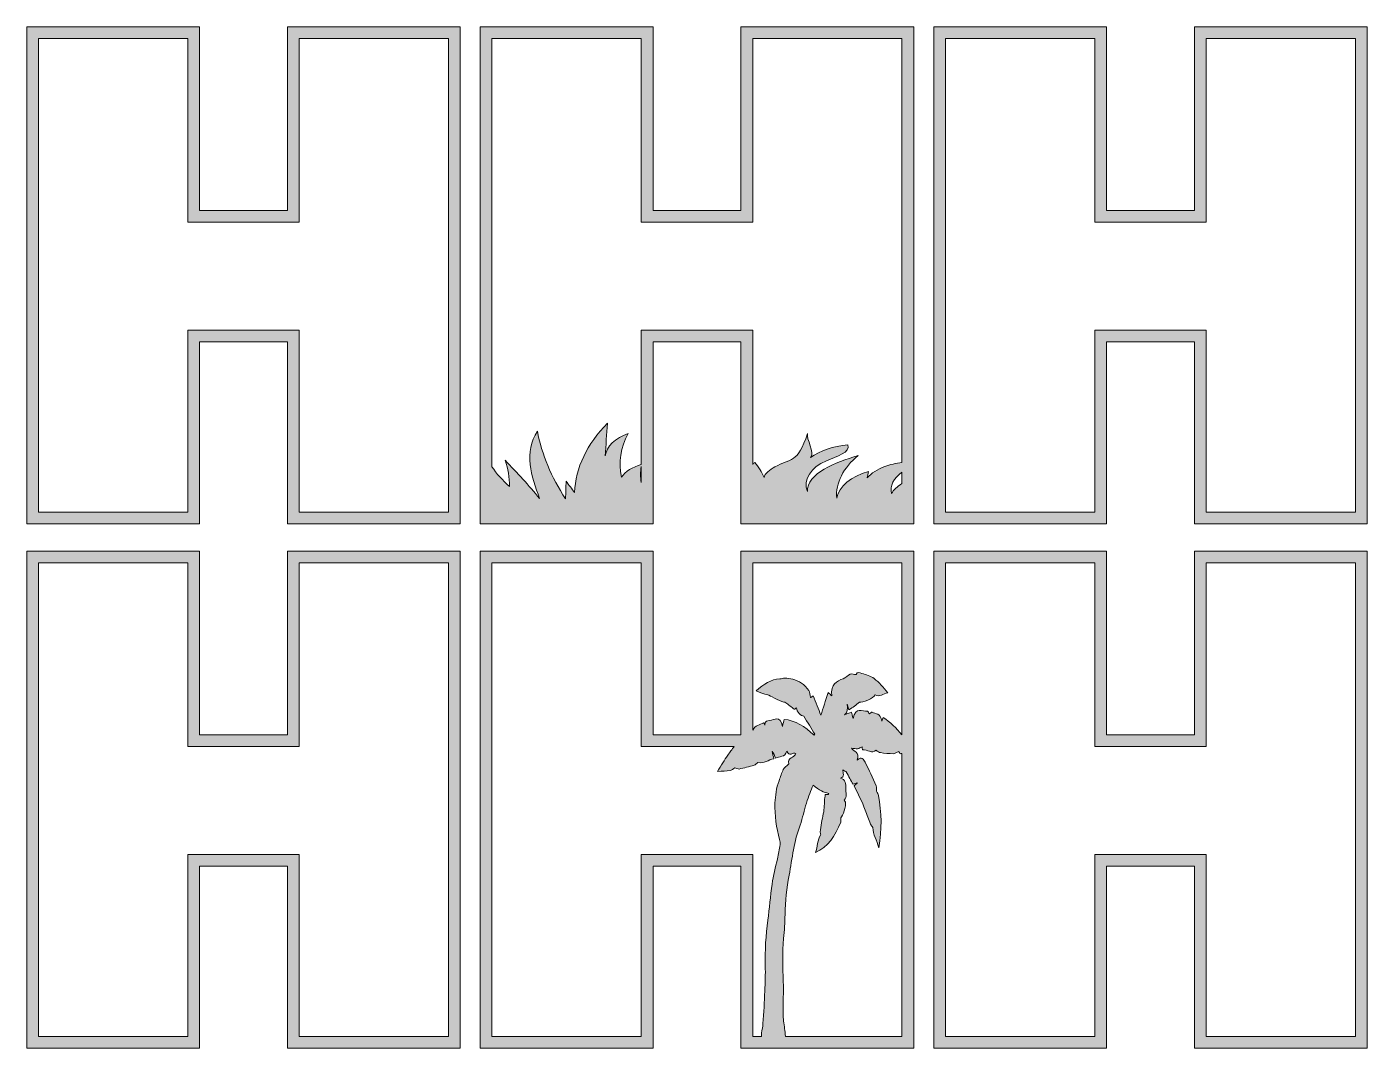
# Model space of a CAD drawing. Header units: millimetres. Extents: x 4 to 695, y -267 to -6.
# Drawn here: x 4.1 to 346.4, y -267 to -6 of the extents above; entities that cross this region are included whole.
import ezdxf

# ---------------------------------------------------------------- set-up
doc = ezdxf.new("R2010")
doc.units = ezdxf.units.MM
doc.header["$MEASUREMENT"] = 0
for name, color, linetype in [('Layer 10', 7, 'Continuous'), ('Layer 11', 7, 'Continuous'), ('Layer 12', 7, 'Continuous'), ('Layer 4', 7, 'Continuous'), ('Layer 5', 7, 'Continuous'), ('Layer 6', 7, 'Continuous')]:
    doc.layers.add(name, color=color, linetype=linetype)

msp = doc.modelspace()

# ---------------------------------------------------------------- hatches: boundary and pattern name
at = {"layer": 'Layer 10'}
h = msp.add_hatch(color=2, dxfattribs=at)
h.dxf.hatch_style = 2
h.paths.add_polyline_path([(346.36, -6.02), (302.24, -6.02), (302.24, -52.95), (279.78, -52.95), (279.78, -6.02), (235.65, -6.02), (235.65, -133.02), (279.78, -133.02), (279.78, -86.54), (302.24, -86.54), (302.24, -133.02), (346.36, -133.02)])
h.paths.add_polyline_path([(343.36, -9.02), (343.36, -130.02), (305.24, -130.02), (305.24, -86.54), (305.24, -83.54), (302.24, -83.54), (279.78, -83.54), (276.78, -83.54), (276.78, -86.54), (276.78, -130.02), (238.65, -130.02), (238.65, -9.02), (276.78, -9.02), (276.78, -52.95), (276.78, -55.95), (279.78, -55.95), (302.24, -55.95), (305.24, -55.95), (305.24, -52.95), (305.24, -9.02)])
at = {"layer": 'Layer 11'}
h = msp.add_hatch(color=1, dxfattribs=at)
h.dxf.hatch_style = 2
h.paths.add_polyline_path([(186.43, -6.02), (186.43, -52.95), (163.98, -52.95), (163.98, -6.02), (119.85, -6.02), (119.85, -133.02), (163.98, -133.02), (163.98, -86.54), (186.43, -86.54), (186.43, -133.02), (230.56, -133.02), (230.56, -6.02)])
edge = h.paths.add_edge_path()
edge.add_spline(control_points=[(227.56, -122.74), (226.34, -123.44), (225.39, -124.32), (224.88, -125.3), (224.35, -123.34), (225.5, -121.35), (227.56, -119.85), (227.56, -119.85), (227.56, -122.74), (227.56, -122.74)], knot_values=[0, 0, 0, 0, 1, 1, 1, 2, 2, 2, 3, 3, 3, 3], degree=3, periodic=1)
edge = h.paths.add_edge_path()
edge.add_spline(control_points=[(160.98, -122.46), (160.73, -121.11), (160.73, -119.75), (160.98, -118.4), (160.98, -118.4), (160.98, -122.46), (160.98, -122.46)], knot_values=[0, 0, 0, 0, 1, 1, 1, 2, 2, 2, 2], degree=3, periodic=1)
edge = h.paths.add_edge_path()
edge.add_spline(control_points=[(163.98, -83.54), (163.98, -83.54), (160.98, -83.54), (160.98, -83.54), (160.98, -83.54), (160.98, -86.54), (160.98, -86.54), (160.98, -86.54), (160.98, -117.86), (160.98, -117.86), (158.73, -118.47), (156.88, -119.64), (155.93, -121.07), (155.11, -117.34), (155.7, -113.5), (157.64, -109.94), (154.34, -111.07), (152.08, -113.31), (151.76, -115.67), (151.95, -112.89), (152.15, -110.11), (152.35, -107.33), (147.12, -112.6), (144.18, -118.77), (143.94, -125), (143.22, -124.04), (142.5, -123.08), (141.78, -122.12), (141.73, -123.61), (141.68, -125.11), (141.64, -126.61), (138.01, -121.1), (135.58, -115.26), (134.44, -109.33), (130.9, -114.72), (132.92, -120.85), (135, -126.54), (132.27, -123.21), (129.33, -119.96), (126.18, -116.78), (126.96, -118.96), (127.35, -121.2), (127.34, -123.43), (125.51, -121.89), (124, -120.2), (122.85, -118.42), (122.85, -118.42), (122.85, -9.02), (122.85, -9.02), (122.85, -9.02), (160.98, -9.02), (160.98, -9.02), (160.98, -9.02), (160.98, -52.95), (160.98, -52.95), (160.98, -52.95), (160.98, -55.95), (160.98, -55.95), (160.98, -55.95), (163.98, -55.95), (163.98, -55.95), (163.98, -55.95), (186.43, -55.95), (186.43, -55.95), (186.43, -55.95), (189.43, -55.95), (189.43, -55.95), (189.43, -55.95), (189.43, -52.95), (189.43, -52.95), (189.43, -52.95), (189.43, -9.02), (189.43, -9.02), (189.43, -9.02), (227.56, -9.02), (227.56, -9.02), (227.56, -9.02), (227.56, -117.33), (227.56, -117.33), (226.02, -117.53), (224.53, -117.87), (223.15, -118.37), (221.29, -119.04), (219.72, -120.08), (218.69, -121.27), (218.78, -120.74), (218.87, -120.21), (218.97, -119.67), (214.62, -120.82), (211.41, -123.53), (210.89, -126.49), (210.56, -122.58), (212.56, -118.62), (216.4, -115.55), (213.32, -116.54), (210.19, -117.54), (207.67, -119.03), (205.15, -120.52), (203.28, -122.58), (203.39, -124.76), (202.24, -121.84), (204.29, -118.53), (208.27, -116.88), (210.8, -115.83), (214.55, -114.69), (213.71, -112.85), (210.06, -113.12), (206.6, -114.29), (204.22, -116.06), (205.46, -114.81), (203, -111.36), (203.42, -109.91), (201, -117.66), (198.99, -116.28), (195.12, -118.44), (193.83, -119.17), (192.45, -120.18), (192.32, -121.17), (191.79, -119.83), (191, -118.52), (189.97, -117.3), (189.78, -117.48), (189.6, -117.66), (189.43, -117.84), (189.43, -117.84), (189.43, -86.54), (189.43, -86.54), (189.43, -86.54), (189.43, -83.54), (189.43, -83.54), (189.43, -83.54), (186.43, -83.54), (186.43, -83.54), (186.43, -83.54), (163.98, -83.54), (163.98, -83.54)], knot_values=[0, 0, 0, 0, 1, 1, 1, 2, 2, 2, 3, 3, 3, 4, 4, 4, 5, 5, 5, 6, 6, 6, 7, 7, 7, 8, 8, 8, 9, 9, 9, 10, 10, 10, 11, 11, 11, 12, 12, 12, 13, 13, 13, 14, 14, 14, 15, 15, 15, 16, 16, 16, 17, 17, 17, 18, 18, 18, 19, 19, 19, 20, 20, 20, 21, 21, 21, 22, 22, 22, 23, 23, 23, 24, 24, 24, 25, 25, 25, 26, 26, 26, 27, 27, 27, 28, 28, 28, 29, 29, 29, 30, 30, 30, 31, 31, 31, 32, 32, 32, 33, 33, 33, 34, 34, 34, 35, 35, 35, 36, 36, 36, 37, 37, 37, 38, 38, 38, 39, 39, 39, 40, 40, 40, 41, 41, 41, 42, 42, 42, 43, 43, 43, 44, 44, 44, 45, 45, 45, 45], degree=3, periodic=1)
at = {"layer": 'Layer 12'}
h = msp.add_hatch(color=2, dxfattribs=at)
h.dxf.hatch_style = 2
h.paths.add_polyline_path([(114.76, -6.02), (70.63, -6.02), (70.63, -52.95), (48.18, -52.95), (48.18, -6.02), (4.05, -6.02), (4.05, -133.02), (48.18, -133.02), (48.18, -86.54), (70.63, -86.54), (70.63, -133.02), (114.76, -133.02)])
h.paths.add_polyline_path([(111.76, -9.02), (111.76, -130.02), (73.63, -130.02), (73.63, -86.54), (73.63, -83.54), (70.63, -83.54), (48.18, -83.54), (45.18, -83.54), (45.18, -86.54), (45.18, -130.02), (7.05, -130.02), (7.05, -9.02), (45.18, -9.02), (45.18, -52.95), (45.18, -55.95), (48.18, -55.95), (70.63, -55.95), (73.63, -55.95), (73.63, -52.95), (73.63, -9.02)])
at = {"layer": 'Layer 4'}
h = msp.add_hatch(color=2, dxfattribs=at)
h.dxf.hatch_style = 2
h.paths.add_polyline_path([(346.36, -139.98), (302.24, -139.98), (302.24, -186.92), (279.78, -186.92), (279.78, -139.98), (235.65, -139.98), (235.65, -266.98), (279.78, -266.98), (279.78, -220.5), (302.24, -220.5), (302.24, -266.98), (346.36, -266.98)])
h.paths.add_polyline_path([(343.36, -142.98), (343.36, -263.98), (305.24, -263.98), (305.24, -220.5), (305.24, -217.5), (302.24, -217.5), (279.78, -217.5), (276.78, -217.5), (276.78, -220.5), (276.78, -263.98), (238.65, -263.98), (238.65, -142.98), (276.78, -142.98), (276.78, -186.92), (276.78, -189.92), (279.78, -189.92), (302.24, -189.92), (305.24, -189.92), (305.24, -186.92), (305.24, -142.98)])
at = {"layer": 'Layer 5'}
h = msp.add_hatch(color=1, dxfattribs=at)
h.dxf.hatch_style = 2
h.paths.add_polyline_path([(186.43, -139.98), (186.43, -186.92), (163.98, -186.92), (163.98, -139.98), (119.85, -139.98), (119.85, -266.98), (163.98, -266.98), (163.98, -220.5), (186.43, -220.5), (186.43, -266.98), (230.56, -266.98), (230.56, -139.98)])
edge = h.paths.add_edge_path()
edge.add_spline(control_points=[(196.46, -214.97), (196.26, -216.19), (195.98, -217.38), (195.73, -218.58), (195.27, -220.74), (194.7, -222.87), (194.38, -225.07), (193.93, -228.12), (193.7, -231.23), (193.32, -234.31), (192.84, -238.16), (192.49, -242.01), (192.63, -245.93), (192.71, -248.07), (192.62, -250.23), (192.53, -252.37), (192.42, -255.14), (192.24, -257.9), (192.06, -260.65), (192, -261.48), (191.82, -262.29), (191.7, -263.11), (191.64, -263.46), (191.64, -263.75), (191.7, -263.98), (191.7, -263.98), (189.43, -263.98), (189.43, -263.98), (189.43, -263.98), (189.43, -217.5), (189.43, -217.5), (189.43, -217.5), (160.98, -217.5), (160.98, -217.5), (160.98, -217.5), (160.98, -263.98), (160.98, -263.98), (160.98, -263.98), (122.85, -263.98), (122.85, -263.98), (122.85, -263.98), (122.85, -142.98), (122.85, -142.98), (122.85, -142.98), (160.98, -142.98), (160.98, -142.98), (160.98, -142.98), (160.98, -189.92), (160.98, -189.92), (160.98, -189.92), (184.73, -189.92), (184.73, -189.92), (184.16, -190.62), (183.6, -191.35), (183.06, -192.12), (182.19, -193.36), (181.43, -194.73), (180.47, -196.29), (181.7, -196.2), (182.68, -196.2), (183.64, -196.04), (184.09, -195.96), (184.51, -195.58), (184.91, -195.35), (185.2, -195.44), (185.6, -195.72), (185.96, -195.65), (187.24, -195.4), (188.52, -195.07), (189.79, -194.68), (190.18, -194.56), (190.51, -194.14), (190.76, -193.95), (192.25, -194.37), (193.46, -193.26), (194.86, -193.04), (194.68, -192.34), (194.53, -191.78), (194.38, -191.21), (194.43, -191.19), (194.47, -191.16), (194.51, -191.14), (194.76, -191.69), (195, -192.24), (195.29, -192.89), (196.23, -192.24), (197.6, -192.87), (198.18, -191.05), (198.74, -192.75), (199.73, -191.22), (200.45, -191.66), (200.04, -192.83), (198.23, -192.67), (198.64, -194.36), (198.06, -194.93), (197.52, -195.23), (197.25, -195.77), (196.8, -196.64), (196.51, -197.66), (196.19, -198.64), (195.89, -199.57), (195.46, -200.53), (195.43, -201.5), (195.4, -202.46), (195.13, -203.34), (195.12, -204.28), (195.06, -207.51), (195.4, -210.65), (196.3, -213.67), (196.42, -214.08), (196.53, -214.57), (196.46, -214.97)], knot_values=[0, 0, 0, 0, 1, 1, 1, 2, 2, 2, 3, 3, 3, 4, 4, 4, 5, 5, 5, 6, 6, 6, 7, 7, 7, 8, 8, 8, 9, 9, 9, 10, 10, 10, 11, 11, 11, 12, 12, 12, 13, 13, 13, 14, 14, 14, 15, 15, 15, 16, 16, 16, 17, 17, 17, 18, 18, 18, 19, 19, 19, 20, 20, 20, 21, 21, 21, 22, 22, 22, 23, 23, 23, 24, 24, 24, 25, 25, 25, 26, 26, 26, 27, 27, 27, 28, 28, 28, 29, 29, 29, 30, 30, 30, 31, 31, 31, 32, 32, 32, 33, 33, 33, 34, 34, 34, 35, 35, 35, 36, 36, 36, 37, 37, 37, 37], degree=3, periodic=1)
edge = h.paths.add_edge_path()
edge.add_spline(control_points=[(227.56, -263.98), (227.56, -263.98), (197.83, -263.98), (197.83, -263.98), (197.73, -263.2), (197.65, -262.59), (197.58, -261.98), (197.44, -260.7), (197.2, -259.42), (197.19, -258.14), (197.16, -255.4), (197.33, -252.66), (197.25, -249.94), (197.14, -246.27), (196.93, -242.62), (197.32, -238.96), (197.54, -236.93), (197.66, -234.86), (197.69, -232.81), (197.73, -229.41), (198.13, -226.11), (198.73, -222.8), (199.52, -218.46), (200.01, -214.04), (201.53, -209.96), (202.2, -208.18), (202.55, -206.19), (203.14, -204.34), (203.67, -202.69), (204.34, -201.1), (204.84, -199.77), (205.64, -200.34), (206.29, -200.89), (206.99, -201.26), (207.58, -201.58), (208.23, -201.69), (208.86, -201.9), (208.84, -201.99), (208.82, -202.07), (208.81, -202.16), (208.81, -202.16), (207.93, -202.16), (207.93, -202.16), (207.9, -202.46), (207.9, -202.71), (207.87, -202.96), (207.65, -204.32), (207.78, -205.73), (207.47, -207.09), (207.12, -208.61), (206.9, -210.18), (206.67, -211.74), (206.63, -212.04), (206.8, -212.39), (206.81, -212.41), (205.95, -213.83), (206, -215.45), (205.47, -217.02), (208.61, -215.54), (210.53, -212.75), (211.93, -209.24), (212.03, -208.98), (211.94, -208.58), (211.94, -208.11), (212.42, -207.78), (213.33, -205.06), (213.12, -204.13), (213.08, -203.94), (212.92, -203.79), (212.82, -203.61), (213.64, -202.78), (213.15, -201.64), (213.19, -200.65), (213.22, -199.51), (213.25, -198.24), (211.83, -197.98), (213.04, -197.63), (212.45, -196.62), (212.44, -195.86), (212.84, -196.09), (213.18, -196.28), (213.31, -196.35), (213.96, -197.54), (214.53, -198.58), (215.06, -199.54), (215.47, -199.38), (215.76, -199.26), (216.05, -199.15), (216.07, -199.2), (216.08, -199.24), (216.1, -199.29), (215.85, -199.52), (215.6, -199.74), (215.36, -199.96), (216.27, -202.07), (217.42, -203.93), (218.14, -206.13), (218.55, -207.36), (219.04, -208.54), (219.53, -209.71), (219.67, -210.06), (219.94, -210.31), (220.13, -210.58), (220.13, -212.43), (221.12, -213.81), (221.64, -215.77), (222.47, -211.07), (222.34, -206.75), (221.58, -202.45), (221.51, -202.06), (221.24, -201.73), (221.04, -201.31), (221.02, -200.96), (221.13, -200.36), (220.96, -199.97), (220.07, -197.92), (219.15, -195.9), (218.16, -193.94), (217.75, -193.14), (217.21, -192.29), (216.13, -193.36), (216.87, -191.11), (215.19, -191.36), (214.69, -190.3), (215.25, -190.38), (215.73, -190.54), (216.19, -190.48), (216.6, -190.44), (216.99, -190.15), (217.38, -189.97), (217.38, -190.01), (217.41, -190.35), (217.44, -190.78), (218.72, -190.61), (219.93, -191.84), (220.95, -190.86), (221.38, -191.11), (221.69, -191.42), (222.03, -191.47), (223.14, -191.62), (224.25, -191.73), (225.36, -191.73), (225.79, -191.73), (226.23, -191.39), (226.73, -191.17), (226.76, -191.22), (226.97, -191.74), (227.17, -191.73), (227.3, -191.73), (227.43, -191.72), (227.56, -191.71), (227.56, -191.71), (227.56, -263.98), (227.56, -263.98)], knot_values=[0, 0, 0, 0, 1, 1, 1, 2, 2, 2, 3, 3, 3, 4, 4, 4, 5, 5, 5, 6, 6, 6, 7, 7, 7, 8, 8, 8, 9, 9, 9, 10, 10, 10, 11, 11, 11, 12, 12, 12, 13, 13, 13, 14, 14, 14, 15, 15, 15, 16, 16, 16, 17, 17, 17, 18, 18, 18, 19, 19, 19, 20, 20, 20, 21, 21, 21, 22, 22, 22, 23, 23, 23, 24, 24, 24, 25, 25, 25, 26, 26, 26, 27, 27, 27, 28, 28, 28, 29, 29, 29, 30, 30, 30, 31, 31, 31, 32, 32, 32, 33, 33, 33, 34, 34, 34, 35, 35, 35, 36, 36, 36, 37, 37, 37, 38, 38, 38, 39, 39, 39, 40, 40, 40, 41, 41, 41, 42, 42, 42, 43, 43, 43, 44, 44, 44, 45, 45, 45, 46, 46, 46, 47, 47, 47, 48, 48, 48, 49, 49, 49, 50, 50, 50, 51, 51, 51, 51], degree=3, periodic=1)
edge = h.paths.add_edge_path()
edge.add_spline(control_points=[(227.56, -186.95), (226.12, -185.17), (224.53, -183.68), (222.74, -182.45), (222.62, -182.78), (222.53, -183.01), (222.39, -183.4), (222.12, -181.35), (220.85, -181.59), (219.93, -181.16), (219.73, -181.06), (219.4, -181.46), (219.24, -181.56), (219.1, -181.37), (218.91, -180.88), (218.74, -180.89), (217.4, -180.94), (215.72, -179.65), (215.09, -182.74), (214.9, -182.02), (214.79, -181.6), (214.66, -181.12), (214.03, -181.35), (213.47, -181.56), (212.9, -181.77), (213.73, -181.27), (213.64, -180.3), (213.59, -179.12), (213.77, -179.77), (213.87, -180.14), (213.98, -180.53), (214.52, -180.18), (214.98, -179.92), (215.43, -179.6), (215.84, -179.3), (216.23, -178.95), (216.74, -178.54), (217.34, -178.87), (220.45, -177.46), (220.7, -176.7), (221.83, -177.47), (222.79, -176.32), (223.91, -176.16), (222.81, -174.79), (221.7, -173.49), (220.43, -172.55), (219.5, -171.86), (218.38, -171.54), (217.32, -171.26), (216.83, -171.13), (216.07, -170.59), (215.84, -171.54), (215.29, -171.48), (214.78, -171.26), (214.36, -171.42), (213.72, -171.67), (213.16, -172.31), (212.51, -172.57), (210.85, -173.21), (209.34, -173.95), (209.62, -176.95), (209.32, -176.68), (209.1, -176.48), (208.68, -176.1), (208.03, -178.15), (207.41, -180.11), (206.84, -181.92), (206.22, -180.32), (205.56, -178.63), (204.91, -176.96), (204.52, -177.22), (204.32, -177.36), (204.23, -177.41), (204.08, -176.75), (204.08, -176.01), (203.8, -175.62), (202.66, -174.07), (201.25, -173.01), (199.64, -172.73), (198.98, -172.62), (198.31, -172.36), (197.64, -172.4), (197.21, -172.42), (196.79, -172.65), (196.36, -172.65), (194.11, -172.65), (192.29, -174.08), (190.29, -175.64), (191.18, -175.99), (191.86, -176.4), (192.57, -176.49), (193.24, -176.58), (193.81, -176.91), (194.4, -177.25), (195.22, -177.71), (196.07, -178.07), (196.91, -178.44), (197.21, -178.58), (197.58, -178.51), (197.86, -178.7), (198.61, -179.21), (199.3, -179.84), (200.05, -180.35), (200.16, -180.42), (200.43, -180.1), (200.59, -179.99), (200.67, -181.04), (201.77, -182.19), (202.48, -182.12), (203.46, -183.74), (204.37, -185.25), (205.29, -186.76), (205.22, -186.84), (205.16, -186.91), (205.1, -186.99), (202.8, -184.81), (200.34, -183.21), (197.43, -182.96), (197.32, -183.49), (197.22, -183.95), (197.04, -184.78), (196.39, -181.77), (194.93, -183.16), (193.74, -183.28), (193.22, -183.33), (192.52, -183.29), (192.56, -184.46), (192.41, -184.2), (192.24, -183.83), (192.2, -183.85), (191.23, -184.36), (190.04, -184.44), (189.43, -185.73), (189.43, -185.73), (189.43, -142.98), (189.43, -142.98), (189.43, -142.98), (227.56, -142.98), (227.56, -142.98), (227.56, -142.98), (227.56, -186.95), (227.56, -186.95)], knot_values=[0, 0, 0, 0, 1, 1, 1, 2, 2, 2, 3, 3, 3, 4, 4, 4, 5, 5, 5, 6, 6, 6, 7, 7, 7, 8, 8, 8, 9, 9, 9, 10, 10, 10, 11, 11, 11, 12, 12, 12, 13, 13, 13, 14, 14, 14, 15, 15, 15, 16, 16, 16, 17, 17, 17, 18, 18, 18, 19, 19, 19, 20, 20, 20, 21, 21, 21, 22, 22, 22, 23, 23, 23, 24, 24, 24, 25, 25, 25, 26, 26, 26, 27, 27, 27, 28, 28, 28, 29, 29, 29, 30, 30, 30, 31, 31, 31, 32, 32, 32, 33, 33, 33, 34, 34, 34, 35, 35, 35, 36, 36, 36, 37, 37, 37, 38, 38, 38, 39, 39, 39, 40, 40, 40, 41, 41, 41, 42, 42, 42, 43, 43, 43, 44, 44, 44, 45, 45, 45, 46, 46, 46, 47, 47, 47, 47], degree=3, periodic=1)
at = {"layer": 'Layer 6'}
h = msp.add_hatch(color=2, dxfattribs=at)
h.dxf.hatch_style = 2
h.paths.add_polyline_path([(114.76, -139.98), (70.63, -139.98), (70.63, -186.92), (48.18, -186.92), (48.18, -139.98), (4.05, -139.98), (4.05, -266.98), (48.18, -266.98), (48.18, -220.5), (70.63, -220.5), (70.63, -266.98), (114.76, -266.98)])
h.paths.add_polyline_path([(111.76, -142.98), (111.76, -263.98), (73.63, -263.98), (73.63, -220.5), (73.63, -217.5), (70.63, -217.5), (48.18, -217.5), (45.18, -217.5), (45.18, -220.5), (45.18, -263.98), (7.05, -263.98), (7.05, -142.98), (45.18, -142.98), (45.18, -186.92), (45.18, -189.92), (48.18, -189.92), (70.63, -189.92), (73.63, -189.92), (73.63, -186.92), (73.63, -142.98)])

# ---------------------------------------------------------------- linework, layer by layer
at = {"layer": 'Layer 10', "lineweight": 0}
for points in [[(346.36, -6.02), (302.24, -6.02), (302.24, -52.95), (279.78, -52.95), (279.78, -6.02), (235.65, -6.02), (235.65, -133.02), (279.78, -133.02), (279.78, -86.54), (302.24, -86.54), (302.24, -133.02), (346.36, -133.02), (346.36, -6.02), (346.36, -6.02)], [(343.36, -9.02), (343.36, -130.02), (305.24, -130.02), (305.24, -86.54), (305.24, -83.54), (302.24, -83.54), (279.78, -83.54), (276.78, -83.54), (276.78, -86.54), (276.78, -130.02), (238.65, -130.02), (238.65, -9.02), (276.78, -9.02), (276.78, -52.95), (276.78, -55.95), (279.78, -55.95), (302.24, -55.95), (305.24, -55.95), (305.24, -52.95), (305.24, -9.02), (343.36, -9.02)]]:
    msp.add_lwpolyline(points, dxfattribs=at)
at = {"layer": 'Layer 11', "lineweight": 0}
msp.add_lwpolyline([(186.43, -6.02), (186.43, -52.95), (163.98, -52.95), (163.98, -6.02), (119.85, -6.02), (119.85, -133.02), (163.98, -133.02), (163.98, -86.54), (186.43, -86.54), (186.43, -133.02), (230.56, -133.02), (230.56, -6.02), (186.43, -6.02)], dxfattribs=at)
for points, knots in [([(163.98, -83.54), (163.98, -83.54), (160.98, -83.54), (160.98, -83.54), (160.98, -83.54), (160.98, -86.54), (160.98, -86.54), (160.98, -86.54), (160.98, -117.86), (160.98, -117.86), (158.73, -118.47), (156.88, -119.64), (155.93, -121.07), (155.11, -117.34), (155.7, -113.5), (157.64, -109.94), (154.34, -111.07), (152.08, -113.31), (151.76, -115.67), (151.95, -112.89), (152.15, -110.11), (152.35, -107.33), (147.12, -112.6), (144.18, -118.77), (143.94, -125), (143.22, -124.04), (142.5, -123.08), (141.78, -122.12), (141.73, -123.61), (141.68, -125.11), (141.64, -126.61), (138.01, -121.1), (135.58, -115.26), (134.44, -109.33), (130.9, -114.72), (132.92, -120.85), (135, -126.54), (132.27, -123.21), (129.33, -119.96), (126.18, -116.78), (126.96, -118.96), (127.35, -121.2), (127.34, -123.43), (125.51, -121.89), (124, -120.2), (122.85, -118.42), (122.85, -118.42), (122.85, -9.02), (122.85, -9.02), (122.85, -9.02), (160.98, -9.02), (160.98, -9.02), (160.98, -9.02), (160.98, -52.95), (160.98, -52.95), (160.98, -52.95), (160.98, -55.95), (160.98, -55.95), (160.98, -55.95), (163.98, -55.95), (163.98, -55.95), (163.98, -55.95), (186.43, -55.95), (186.43, -55.95), (186.43, -55.95), (189.43, -55.95), (189.43, -55.95), (189.43, -55.95), (189.43, -52.95), (189.43, -52.95), (189.43, -52.95), (189.43, -9.02), (189.43, -9.02), (189.43, -9.02), (227.56, -9.02), (227.56, -9.02), (227.56, -9.02), (227.56, -117.33), (227.56, -117.33), (226.02, -117.53), (224.53, -117.87), (223.15, -118.37), (221.29, -119.04), (219.72, -120.08), (218.69, -121.27), (218.78, -120.74), (218.87, -120.21), (218.97, -119.67), (214.62, -120.82), (211.41, -123.53), (210.89, -126.49), (210.56, -122.58), (212.56, -118.62), (216.4, -115.55), (213.32, -116.54), (210.19, -117.54), (207.67, -119.03), (205.15, -120.52), (203.28, -122.58), (203.39, -124.76), (202.24, -121.84), (204.29, -118.53), (208.27, -116.88), (210.8, -115.83), (214.55, -114.69), (213.71, -112.85), (210.06, -113.12), (206.6, -114.29), (204.22, -116.06), (205.46, -114.81), (203, -111.36), (203.42, -109.91), (201, -117.66), (198.99, -116.28), (195.12, -118.44), (193.83, -119.17), (192.45, -120.18), (192.32, -121.17), (191.79, -119.83), (191, -118.52), (189.97, -117.3), (189.78, -117.48), (189.6, -117.66), (189.43, -117.84), (189.43, -117.84), (189.43, -86.54), (189.43, -86.54), (189.43, -86.54), (189.43, -83.54), (189.43, -83.54), (189.43, -83.54), (186.43, -83.54), (186.43, -83.54), (186.43, -83.54), (163.98, -83.54), (163.98, -83.54)], [0, 0, 0, 0, 1, 1, 1, 2, 2, 2, 3, 3, 3, 4, 4, 4, 5, 5, 5, 6, 6, 6, 7, 7, 7, 8, 8, 8, 9, 9, 9, 10, 10, 10, 11, 11, 11, 12, 12, 12, 13, 13, 13, 14, 14, 14, 15, 15, 15, 16, 16, 16, 17, 17, 17, 18, 18, 18, 19, 19, 19, 20, 20, 20, 21, 21, 21, 22, 22, 22, 23, 23, 23, 24, 24, 24, 25, 25, 25, 26, 26, 26, 27, 27, 27, 28, 28, 28, 29, 29, 29, 30, 30, 30, 31, 31, 31, 32, 32, 32, 33, 33, 33, 34, 34, 34, 35, 35, 35, 36, 36, 36, 37, 37, 37, 38, 38, 38, 39, 39, 39, 40, 40, 40, 41, 41, 41, 42, 42, 42, 43, 43, 43, 44, 44, 44, 45, 45, 45, 45]), ([(160.98, -122.46), (160.73, -121.11), (160.73, -119.75), (160.98, -118.4), (160.98, -118.4), (160.98, -122.46), (160.98, -122.46)], [0, 0, 0, 0, 1, 1, 1, 2, 2, 2, 2]), ([(227.56, -122.74), (226.34, -123.44), (225.39, -124.32), (224.88, -125.3), (224.35, -123.34), (225.5, -121.35), (227.56, -119.85), (227.56, -119.85), (227.56, -122.74), (227.56, -122.74)], [0, 0, 0, 0, 1, 1, 1, 2, 2, 2, 3, 3, 3, 3])]:
    msp.add_open_spline(points, degree=3, knots=knots, dxfattribs=at)
at = {"layer": 'Layer 12', "lineweight": 0}
for points in [[(114.76, -6.02), (70.63, -6.02), (70.63, -52.95), (48.18, -52.95), (48.18, -6.02), (4.05, -6.02), (4.05, -133.02), (48.18, -133.02), (48.18, -86.54), (70.63, -86.54), (70.63, -133.02), (114.76, -133.02), (114.76, -6.02), (114.76, -6.02)], [(111.76, -9.02), (111.76, -130.02), (73.63, -130.02), (73.63, -86.54), (73.63, -83.54), (70.63, -83.54), (48.18, -83.54), (45.18, -83.54), (45.18, -86.54), (45.18, -130.02), (7.05, -130.02), (7.05, -9.02), (45.18, -9.02), (45.18, -52.95), (45.18, -55.95), (48.18, -55.95), (70.63, -55.95), (73.63, -55.95), (73.63, -52.95), (73.63, -9.02), (111.76, -9.02)]]:
    msp.add_lwpolyline(points, dxfattribs=at)
at = {"layer": 'Layer 4', "lineweight": 0}
for points in [[(346.36, -139.98), (302.24, -139.98), (302.24, -186.92), (279.78, -186.92), (279.78, -139.98), (235.65, -139.98), (235.65, -266.98), (279.78, -266.98), (279.78, -220.5), (302.24, -220.5), (302.24, -266.98), (346.36, -266.98), (346.36, -139.98), (346.36, -139.98)], [(343.36, -142.98), (343.36, -263.98), (305.24, -263.98), (305.24, -220.5), (305.24, -217.5), (302.24, -217.5), (279.78, -217.5), (276.78, -217.5), (276.78, -220.5), (276.78, -263.98), (238.65, -263.98), (238.65, -142.98), (276.78, -142.98), (276.78, -186.92), (276.78, -189.92), (279.78, -189.92), (302.24, -189.92), (305.24, -189.92), (305.24, -186.92), (305.24, -142.98), (343.36, -142.98)]]:
    msp.add_lwpolyline(points, dxfattribs=at)
at = {"layer": 'Layer 5', "lineweight": 0}
msp.add_lwpolyline([(186.43, -139.98), (186.43, -186.92), (163.98, -186.92), (163.98, -139.98), (119.85, -139.98), (119.85, -266.98), (163.98, -266.98), (163.98, -220.5), (186.43, -220.5), (186.43, -266.98), (230.56, -266.98), (230.56, -139.98), (186.43, -139.98)], dxfattribs=at)
for points, knots in [([(196.46, -214.97), (196.26, -216.19), (195.98, -217.38), (195.73, -218.58), (195.27, -220.74), (194.7, -222.87), (194.38, -225.07), (193.93, -228.12), (193.7, -231.23), (193.32, -234.31), (192.84, -238.16), (192.49, -242.01), (192.63, -245.93), (192.71, -248.07), (192.62, -250.23), (192.53, -252.37), (192.42, -255.14), (192.24, -257.9), (192.06, -260.65), (192, -261.48), (191.82, -262.29), (191.7, -263.11), (191.64, -263.46), (191.64, -263.75), (191.7, -263.98), (191.7, -263.98), (189.43, -263.98), (189.43, -263.98), (189.43, -263.98), (189.43, -217.5), (189.43, -217.5), (189.43, -217.5), (160.98, -217.5), (160.98, -217.5), (160.98, -217.5), (160.98, -263.98), (160.98, -263.98), (160.98, -263.98), (122.85, -263.98), (122.85, -263.98), (122.85, -263.98), (122.85, -142.98), (122.85, -142.98), (122.85, -142.98), (160.98, -142.98), (160.98, -142.98), (160.98, -142.98), (160.98, -189.92), (160.98, -189.92), (160.98, -189.92), (184.73, -189.92), (184.73, -189.92), (184.16, -190.62), (183.6, -191.35), (183.06, -192.12), (182.19, -193.36), (181.43, -194.73), (180.47, -196.29), (181.7, -196.2), (182.68, -196.2), (183.64, -196.04), (184.09, -195.96), (184.51, -195.58), (184.91, -195.35), (185.2, -195.44), (185.6, -195.72), (185.96, -195.65), (187.24, -195.4), (188.52, -195.07), (189.79, -194.68), (190.18, -194.56), (190.51, -194.14), (190.76, -193.95), (192.25, -194.37), (193.46, -193.26), (194.86, -193.04), (194.68, -192.34), (194.53, -191.78), (194.38, -191.21), (194.43, -191.19), (194.47, -191.16), (194.51, -191.14), (194.76, -191.69), (195, -192.24), (195.29, -192.89), (196.23, -192.24), (197.6, -192.87), (198.18, -191.05), (198.74, -192.75), (199.73, -191.22), (200.45, -191.66), (200.04, -192.83), (198.23, -192.67), (198.64, -194.36), (198.06, -194.93), (197.52, -195.23), (197.25, -195.77), (196.8, -196.64), (196.51, -197.66), (196.19, -198.64), (195.89, -199.57), (195.46, -200.53), (195.43, -201.5), (195.4, -202.46), (195.13, -203.34), (195.12, -204.28), (195.06, -207.51), (195.4, -210.65), (196.3, -213.67), (196.42, -214.08), (196.53, -214.57), (196.46, -214.97)], [0, 0, 0, 0, 1, 1, 1, 2, 2, 2, 3, 3, 3, 4, 4, 4, 5, 5, 5, 6, 6, 6, 7, 7, 7, 8, 8, 8, 9, 9, 9, 10, 10, 10, 11, 11, 11, 12, 12, 12, 13, 13, 13, 14, 14, 14, 15, 15, 15, 16, 16, 16, 17, 17, 17, 18, 18, 18, 19, 19, 19, 20, 20, 20, 21, 21, 21, 22, 22, 22, 23, 23, 23, 24, 24, 24, 25, 25, 25, 26, 26, 26, 27, 27, 27, 28, 28, 28, 29, 29, 29, 30, 30, 30, 31, 31, 31, 32, 32, 32, 33, 33, 33, 34, 34, 34, 35, 35, 35, 36, 36, 36, 37, 37, 37, 37]), ([(227.56, -186.95), (226.12, -185.17), (224.53, -183.68), (222.74, -182.45), (222.62, -182.78), (222.53, -183.01), (222.39, -183.4), (222.12, -181.35), (220.85, -181.59), (219.93, -181.16), (219.73, -181.06), (219.4, -181.46), (219.24, -181.56), (219.1, -181.37), (218.91, -180.88), (218.74, -180.89), (217.4, -180.94), (215.72, -179.65), (215.09, -182.74), (214.9, -182.02), (214.79, -181.6), (214.66, -181.12), (214.03, -181.35), (213.47, -181.56), (212.9, -181.77), (213.73, -181.27), (213.64, -180.3), (213.59, -179.12), (213.77, -179.77), (213.87, -180.14), (213.98, -180.53), (214.52, -180.18), (214.98, -179.92), (215.43, -179.6), (215.84, -179.3), (216.23, -178.95), (216.74, -178.54), (217.34, -178.87), (220.45, -177.46), (220.7, -176.7), (221.83, -177.47), (222.79, -176.32), (223.91, -176.16), (222.81, -174.79), (221.7, -173.49), (220.43, -172.55), (219.5, -171.86), (218.38, -171.54), (217.32, -171.26), (216.83, -171.13), (216.07, -170.59), (215.84, -171.54), (215.29, -171.48), (214.78, -171.26), (214.36, -171.42), (213.72, -171.67), (213.16, -172.31), (212.51, -172.57), (210.85, -173.21), (209.34, -173.95), (209.62, -176.95), (209.32, -176.68), (209.1, -176.48), (208.68, -176.1), (208.03, -178.15), (207.41, -180.11), (206.84, -181.92), (206.22, -180.32), (205.56, -178.63), (204.91, -176.96), (204.52, -177.22), (204.32, -177.36), (204.23, -177.41), (204.08, -176.75), (204.08, -176.01), (203.8, -175.62), (202.66, -174.07), (201.25, -173.01), (199.64, -172.73), (198.98, -172.62), (198.31, -172.36), (197.64, -172.4), (197.21, -172.42), (196.79, -172.65), (196.36, -172.65), (194.11, -172.65), (192.29, -174.08), (190.29, -175.64), (191.18, -175.99), (191.86, -176.4), (192.57, -176.49), (193.24, -176.58), (193.81, -176.91), (194.4, -177.25), (195.22, -177.71), (196.07, -178.07), (196.91, -178.44), (197.21, -178.58), (197.58, -178.51), (197.86, -178.7), (198.61, -179.21), (199.3, -179.84), (200.05, -180.35), (200.16, -180.42), (200.43, -180.1), (200.59, -179.99), (200.67, -181.04), (201.77, -182.19), (202.48, -182.12), (203.46, -183.74), (204.37, -185.25), (205.29, -186.76), (205.22, -186.84), (205.16, -186.91), (205.1, -186.99), (202.8, -184.81), (200.34, -183.21), (197.43, -182.96), (197.32, -183.49), (197.22, -183.95), (197.04, -184.78), (196.39, -181.77), (194.93, -183.16), (193.74, -183.28), (193.22, -183.33), (192.52, -183.29), (192.56, -184.46), (192.41, -184.2), (192.24, -183.83), (192.2, -183.85), (191.23, -184.36), (190.04, -184.44), (189.43, -185.73), (189.43, -185.73), (189.43, -142.98), (189.43, -142.98), (189.43, -142.98), (227.56, -142.98), (227.56, -142.98), (227.56, -142.98), (227.56, -186.95), (227.56, -186.95)], [0, 0, 0, 0, 1, 1, 1, 2, 2, 2, 3, 3, 3, 4, 4, 4, 5, 5, 5, 6, 6, 6, 7, 7, 7, 8, 8, 8, 9, 9, 9, 10, 10, 10, 11, 11, 11, 12, 12, 12, 13, 13, 13, 14, 14, 14, 15, 15, 15, 16, 16, 16, 17, 17, 17, 18, 18, 18, 19, 19, 19, 20, 20, 20, 21, 21, 21, 22, 22, 22, 23, 23, 23, 24, 24, 24, 25, 25, 25, 26, 26, 26, 27, 27, 27, 28, 28, 28, 29, 29, 29, 30, 30, 30, 31, 31, 31, 32, 32, 32, 33, 33, 33, 34, 34, 34, 35, 35, 35, 36, 36, 36, 37, 37, 37, 38, 38, 38, 39, 39, 39, 40, 40, 40, 41, 41, 41, 42, 42, 42, 43, 43, 43, 44, 44, 44, 45, 45, 45, 46, 46, 46, 47, 47, 47, 47]), ([(227.56, -263.98), (227.56, -263.98), (197.83, -263.98), (197.83, -263.98), (197.73, -263.2), (197.65, -262.59), (197.58, -261.98), (197.44, -260.7), (197.2, -259.42), (197.19, -258.14), (197.16, -255.4), (197.33, -252.66), (197.25, -249.94), (197.14, -246.27), (196.93, -242.62), (197.32, -238.96), (197.54, -236.93), (197.66, -234.86), (197.69, -232.81), (197.73, -229.41), (198.13, -226.11), (198.73, -222.8), (199.52, -218.46), (200.01, -214.04), (201.53, -209.96), (202.2, -208.18), (202.55, -206.19), (203.14, -204.34), (203.67, -202.69), (204.34, -201.1), (204.84, -199.77), (205.64, -200.34), (206.29, -200.89), (206.99, -201.26), (207.58, -201.58), (208.23, -201.69), (208.86, -201.9), (208.84, -201.99), (208.82, -202.07), (208.81, -202.16), (208.81, -202.16), (207.93, -202.16), (207.93, -202.16), (207.9, -202.46), (207.9, -202.71), (207.87, -202.96), (207.65, -204.32), (207.78, -205.73), (207.47, -207.09), (207.12, -208.61), (206.9, -210.18), (206.67, -211.74), (206.63, -212.04), (206.8, -212.39), (206.81, -212.41), (205.95, -213.83), (206, -215.45), (205.47, -217.02), (208.61, -215.54), (210.53, -212.75), (211.93, -209.24), (212.03, -208.98), (211.94, -208.58), (211.94, -208.11), (212.42, -207.78), (213.33, -205.06), (213.12, -204.13), (213.08, -203.94), (212.92, -203.79), (212.82, -203.61), (213.64, -202.78), (213.15, -201.64), (213.19, -200.65), (213.22, -199.51), (213.25, -198.24), (211.83, -197.98), (213.04, -197.63), (212.45, -196.62), (212.44, -195.86), (212.84, -196.09), (213.18, -196.28), (213.31, -196.35), (213.96, -197.54), (214.53, -198.58), (215.06, -199.54), (215.47, -199.38), (215.76, -199.26), (216.05, -199.15), (216.07, -199.2), (216.08, -199.24), (216.1, -199.29), (215.85, -199.52), (215.6, -199.74), (215.36, -199.96), (216.27, -202.07), (217.42, -203.93), (218.14, -206.13), (218.55, -207.36), (219.04, -208.54), (219.53, -209.71), (219.67, -210.06), (219.94, -210.31), (220.13, -210.58), (220.13, -212.43), (221.12, -213.81), (221.64, -215.77), (222.47, -211.07), (222.34, -206.75), (221.58, -202.45), (221.51, -202.06), (221.24, -201.73), (221.04, -201.31), (221.02, -200.96), (221.13, -200.36), (220.96, -199.97), (220.07, -197.92), (219.15, -195.9), (218.16, -193.94), (217.75, -193.14), (217.21, -192.29), (216.13, -193.36), (216.87, -191.11), (215.19, -191.36), (214.69, -190.3), (215.25, -190.38), (215.73, -190.54), (216.19, -190.48), (216.6, -190.44), (216.99, -190.15), (217.38, -189.97), (217.38, -190.01), (217.41, -190.35), (217.44, -190.78), (218.72, -190.61), (219.93, -191.84), (220.95, -190.86), (221.38, -191.11), (221.69, -191.42), (222.03, -191.47), (223.14, -191.62), (224.25, -191.73), (225.36, -191.73), (225.79, -191.73), (226.23, -191.39), (226.73, -191.17), (226.76, -191.22), (226.97, -191.74), (227.17, -191.73), (227.3, -191.73), (227.43, -191.72), (227.56, -191.71), (227.56, -191.71), (227.56, -263.98), (227.56, -263.98)], [0, 0, 0, 0, 1, 1, 1, 2, 2, 2, 3, 3, 3, 4, 4, 4, 5, 5, 5, 6, 6, 6, 7, 7, 7, 8, 8, 8, 9, 9, 9, 10, 10, 10, 11, 11, 11, 12, 12, 12, 13, 13, 13, 14, 14, 14, 15, 15, 15, 16, 16, 16, 17, 17, 17, 18, 18, 18, 19, 19, 19, 20, 20, 20, 21, 21, 21, 22, 22, 22, 23, 23, 23, 24, 24, 24, 25, 25, 25, 26, 26, 26, 27, 27, 27, 28, 28, 28, 29, 29, 29, 30, 30, 30, 31, 31, 31, 32, 32, 32, 33, 33, 33, 34, 34, 34, 35, 35, 35, 36, 36, 36, 37, 37, 37, 38, 38, 38, 39, 39, 39, 40, 40, 40, 41, 41, 41, 42, 42, 42, 43, 43, 43, 44, 44, 44, 45, 45, 45, 46, 46, 46, 47, 47, 47, 48, 48, 48, 49, 49, 49, 50, 50, 50, 51, 51, 51, 51])]:
    msp.add_open_spline(points, degree=3, knots=knots, dxfattribs=at)
at = {"layer": 'Layer 6', "lineweight": 0}
for points in [[(114.76, -139.98), (70.63, -139.98), (70.63, -186.92), (48.18, -186.92), (48.18, -139.98), (4.05, -139.98), (4.05, -266.98), (48.18, -266.98), (48.18, -220.5), (70.63, -220.5), (70.63, -266.98), (114.76, -266.98), (114.76, -139.98), (114.76, -139.98)], [(111.76, -142.98), (111.76, -263.98), (73.63, -263.98), (73.63, -220.5), (73.63, -217.5), (70.63, -217.5), (48.18, -217.5), (45.18, -217.5), (45.18, -220.5), (45.18, -263.98), (7.05, -263.98), (7.05, -142.98), (45.18, -142.98), (45.18, -186.92), (45.18, -189.92), (48.18, -189.92), (70.63, -189.92), (73.63, -189.92), (73.63, -186.92), (73.63, -142.98), (111.76, -142.98)]]:
    msp.add_lwpolyline(points, dxfattribs=at)

doc.saveas('drawing.dxf')
